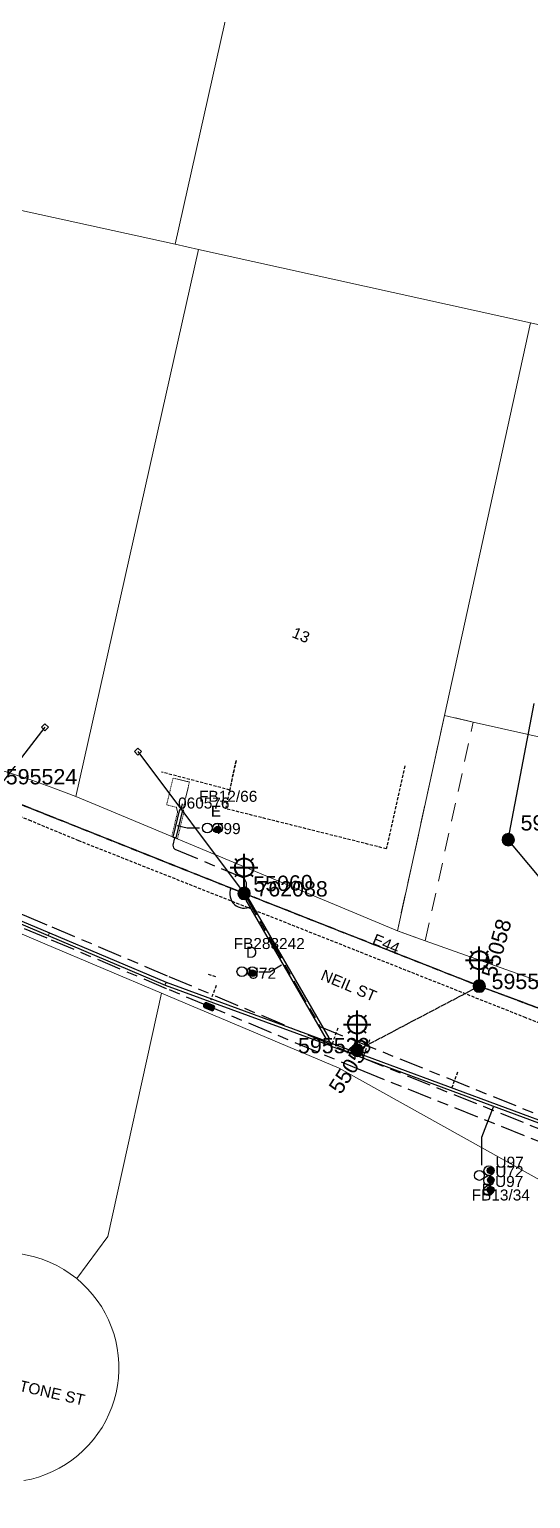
# Model space of a CAD drawing. Header units: metres. Extents: x 311347 to 316656, y 6252667 to 6255486.
# Drawn here: x 314299.7 to 314381.4, y 6254325.3 to 6254565.2 of the extents above; entities that cross this region are included whole.
import ezdxf
from ezdxf.enums import TextEntityAlignment as Align

# ---------------------------------------------------------------- set-up
doc = ezdxf.new("R2010")
doc.units = ezdxf.units.M
for name, pattern in [('Cable Exist OH', [1, 1, 0]), ('Cable Exist UG', [8.2, 4, -1.2, 1.8, -1.2]), ('Dash', [5, 3, -2]), ('DASHED', [0.75, 0.5, -0.25]), ('HIDDEN', [0.375, 0.25, -0.125]), ('HIDDEN2', [0.1875, 0.125, -0.0625])]:
    doc.linetypes.add(name, pattern=pattern)
doc.layers.get('0').update_dxf_attribs({"color": 6})
for name, color, linetype, lineweight in [('Cadastre Buildings_SP_EXT', 9, 'Continuous', 5), ('Cadastre Easements_SP_EXT', 9, 'Continuous', 5), ('Cadastre Land Parcels_SP_EXT', 9, 'Continuous', 5), ('Cadastre Other Property_SP_EXT', 9, 'HIDDEN', 5), ('Cadastre Roads_SP_EXT', 7, 'Continuous', 5)]:
    doc.layers.add(name, color=color, linetype=linetype, lineweight=lineweight)
for name, color, linetype in [('Duct_SP_EXT', 7, 'Continuous'), ('Equip_HV_EXT', 7, 'Continuous'), ('Equip_SP_SL_EXT', 7, 'Continuous'), ('Mains_HV_EXT', 7, 'Continuous'), ('Mains_LV_EXT', 7, 'Continuous'), ('Mains_SL_EXT', 7, 'Continuous'), ('Services_SP_EXT', 7, 'Continuous'), ('SupportsOH_SP_TR_HV_LV_SL_EXT', 7, 'Continuous'), ('Trench_SP_EXT', 7, 'Continuous')]:
    doc.layers.add(name, color=color, linetype=linetype)
doc.layers.add('UNKNOWN_FEATURES', color=1, linetype='DASHED', plot=False)
doc.styles.add('iecARIAL', font='arial.ttf', dxfattribs={"height": 2})
doc.styles.add('POLE_LABEL', font='arial.ttf')
doc.styles.get("Standard").update_dxf_attribs({"font": 'arial.ttf'})

# ---------------------------------------------------------------- blocks, each defined once
blk = doc.blocks.new('DUCT_EXT')
blk.add_circle((0, 0.8), 0.8)
at = {"flags": 1}
blk.add_attdef('Z', (0, 0), '', height=0.2, dxfattribs=at)
at = {"flags": 9}
for tag, p in [('DUCT_CODE', (0, 0)), ('XSECT_TYPE', (0, -0.2)), ('STATE', (0, -0.6)), ('FB_REFERENCE', (0, -0.4)), ('NOTES', (0, -0.8))]:
    blk.add_attdef(tag, text='', height=0.2, dxfattribs=at).set_placement(p, align=Align.MIDDLE_LEFT)
blk = doc.blocks.new('SL_LANTERN_EXT')
at = {"lineweight": 40}
for p, q in [((-1.46, 5.68), (-1.06, 5.28)), ((0, 1.97), (0, 6.47)), ((1.46, 5.68), (1.06, 5.28)), ((-2.25, 4.22), (2.25, 4.22)), ((-1.46, 2.76), (-1.06, 3.16)), ((0, 0), (0, 2.72)), ((1.46, 2.76), (1.06, 3.16))]:
    blk.add_line(p, q, dxfattribs=at)
blk.add_circle((0, 4.22), 1.5, dxfattribs=at)
at = {"style": 'iecARIAL', "flags": 8}
blk.add_attdef('ASSET_NUM', (1.5, 1.5), '', height=2.5, dxfattribs=at)
for tag, p, height, flags in [('OPERATING_VOLTAGE', (0.98, -1.65), 0.2, 9), ('ORIENTATION', (0.98, -1.85), 0.2, 9), ('OWNED_BY', (0.98, -2.05), 0.2, 9), ('STATE', (0.98, -2.25), 0.2, 9), ('CONSTRUCTED_VOLTAGE', (0.98, -0.65), 0.2, 9), ('CONTROL_TYPE', (0.98, -0.85), 0.2, 9), ('LANTERN_PURPOSE', (0.98, -1.05), 0.2, 9), ('LANTERN_TYPE', (0.98, -1.25), 0.2, 9), ('NO_PHASES', (0.98, -1.45), 0.2, 9), ('USAGE', (0.98, -2.45), 0.2, 9), ('LNUMBER', (2.18, -3.25), 2.5, 8), ('CEXIST', (0.98, -2.65), 0.2, 9), ('CNEW', (0.98, -2.85), 0.2, 9), ('CNUMBER', (0.98, -3.05), 0.2, 9), ('CREMOVE', (0.98, -3.25), 0.2, 9), ('CREPLACE', (0.98, -3.45), 0.2, 9), ('LKINGHEIGHT', (0.98, -3.65), 0.2, 9), ('LBRACKET', (0.98, -3.85), 0.2, 9), ('LBRACKETVOCAB', (0.98, -4.05), 0.2, 9), ('LCATEGORY', (0.98, -4.25), 0.2, 9), ('LCHARGE1', (0.98, -4.45), 0.2, 9), ('LCHARGE1PERCENT', (0.98, -4.65), 0.2, 9), ('LCHARGE2', (0.98, -4.85), 0.2, 9), ('LCHARGE2PERCENT', (0.98, -5.05), 0.2, 9), ('LCHARGE3', (0.98, -5.25), 0.2, 9), ('LCHARGE3PERCENT', (0.98, -5.45), 0.2, 9), ('LEXIST', (0.98, -5.65), 0.2, 9), ('LLAMP', (0.98, -5.85), 0.2, 9), ('LLAMPVOCAB', (0.98, -6.05), 0.2, 9), ('LMAST', (0.98, -6.25), 0.2, 9), ('LMASTVOCAB', (0.98, -6.45), 0.2, 9), ('LNEW', (0.98, -6.65), 0.2, 9), ('LANTNUMBER', (0.98, -6.85), 0.2, 9), ('LOUTREACH', (0.98, -7.25), 0.2, 9), ('STREETNAME', (0.98, -9.25), 0.2, 9), ('SUBURB', (0.98, -9.45), 0.2, 1), ('LOUTREACHVOCAB', (0.98, -7.45), 0.2, 9), ('LRATECODE', (0.98, -7.65), 0.2, 9), ('LREMOVE', (0.98, -7.85), 0.2, 9), ('LREPLACE', (0.98, -8.05), 0.2, 9), ('LTYPE', (0.98, -8.25), 0.2, 9), ('LTYPEVOCAB', (0.98, -8.45), 0.2, 9), ('LEGEND', (0.98, -8.65), 0.2, 9), ('LOCATION', (0.98, -8.85), 0.2, 9), ('NOTES', (0.98, -9.05), 0.2, 9)]:
    blk.add_attdef(tag, p, '', height=height, dxfattribs=dict(flags=flags))
blk = doc.blocks.new('CCP_EXT')
at = {"flags": 9}
blk.add_attdef('NOTES', text='', height=0.2, dxfattribs=at).set_placement((0, -2), align=Align.MIDDLE_LEFT)
blk.add_wipeout([(0, 0.57), (0.57, 0), (0, -0.57), (-0.57, 0)])
blk.add_lwpolyline([(-0.57, 0), (0, 0.57), (0.57, 0), (0, -0.57), (-0.57, 0)])
at = {"flags": 1}
blk.add_attdef('Z', (0, 0), '', height=0.2, dxfattribs=at)
at = {"flags": 9}
for tag, p in [('CCP_TYPE', (0, 0)), ('CONSTRUCTED_VOLTAGE', (0, -0.2)), ('OPERATING_VOLTAGE', (0, -0.6)), ('ORIENTATION', (0, -0.8)), ('OWNED_BY', (0, -1)), ('STATE', (0, -1.8)), ('NO_PHASES', (0, -0.4)), ('USAGE', (0, -1.2)), ('LEGEND', (0, -1.4)), ('LIFE_SUPPORT', (0, -1.6))]:
    blk.add_attdef(tag, text='', height=0.2, dxfattribs=at).set_placement(p, align=Align.MIDDLE_LEFT)
blk = doc.blocks.new('POLE_EXT')
blk.add_hatch(color=256).paths.add_polyline_path([(-1, 0, 1), (1, 0, 1)])
blk.add_lwpolyline([(-1, 0, 1), (1, 0, 1)], format="xyb", close=True)
for tag, height, flags, p in [('pNumber', 2.5, 8, (-17.84, 2.07)), ('OWNED_BY', 0.2, 9, (1.35, -0.4)), ('SPECIAL_USE', 0.2, 9, (1.35, -0.8)), ('STATE', 0.2, 9, (1.35, -1)), ('cLV', 0.2, 9, (1.35, -1.4)), ('hDepth', 0.2, 9, (1.35, -1.6)), ('hDia', 0.2, 9, (1.35, -1.8)), ('cHV', 0.2, 9, (1.35, -2)), ('PARENT', 0.2, 9, (1.35, -0.6)), ('USAGE', 0.2, 9, (1.35, -1.2)), ('LBRACKET', 0.2, 9, (1.35, -2.2)), ('LExisting', 0.2, 9, (1.35, -2.4)), ('cLinedev', 0.2, 9, (1.35, -3.4)), ('pExisting', 0.2, 9, (1.35, -3.8)), ('pFooting', 0.2, 9, (1.35, -4.4)), ('pNew', 0.2, 9, (1.35, -4.6)), ('LANTNUMBER', 0.2, 9, (1.35, -2.6)), ('LOther', 0.2, 9, (1.35, -2.8)), ('LRemove', 0.2, 9, (1.35, -3)), ('LEGEND', 0.2, 9, (1.35, -3.2)), ('LOCATION', 0.2, 9, (1.35, -3.6)), ('PFNUMBER', 0.2, 9, (1.35, -4)), ('NEWPFNUMBER', 0.2, 9, (1.35, -4.2)), ('pRelocate', 0.2, 9, (1.35, -5)), ('pRemove', 0.2, 9, (1.35, -5.2)), ('pReplace', 0.2, 9, (1.35, -5.4)), ('pStay', 0.2, 9, (1.35, -5.6)), ('pType', 0.2, 9, (1.35, -5.8)), ('cspan', 0.2, 9, (1.35, -6)), ('STREETNAME', 0.2, 9, (1.35, -6.2)), ('SUBURB', 0.2, 9, (1.35, -6.4)), ('OPERATED_BY', 0.2, 9, (1.36, -7.01)), ('NOTES', 0.2, 9, (1.35, -6.6)), ('MAINTAINED_BY', 0.2, 9, (1.36, -6.81))]:
    blk.add_attdef(tag, text='', height=height, dxfattribs=dict(flags=flags)).set_placement(p, align=Align.MIDDLE_LEFT)
at = {"style": 'POLE_LABEL'}
for tag, height, flags, p in [('ASSET_NUM', 2.5, 8, (2, 2)), ('STRUCTURE_PLANT_NUMBER', 0.2, 9, (1.35, 0.03)), ('STREET_CODE', 0.2, 9, (1.35, -0.2))]:
    blk.add_attdef(tag, text='', height=height, dxfattribs=dict(at, flags=flags)).set_placement(p, align=Align.MIDDLE_LEFT)
at = {"flags": 1}
blk.add_attdef('Z', (1.35, -7.33), '', height=0.2, dxfattribs=at)
blk = doc.blocks.new('HV_STJ_EXT')
h = blk.add_hatch(color=256)
edge = h.paths.add_edge_path()
edge.add_ellipse((-0.59, 0.13), major_axis=(0.226, 0.226), ratio=1, start_angle=45, end_angle=135)
edge.add_line((-0.91, 0.13), (-0.91, -0.13))
edge.add_ellipse((-0.59, -0.13), major_axis=(0.226, 0.226), ratio=1, start_angle=135, end_angle=225)
edge.add_line((-0.59, -0.45), (0.59, -0.45))
edge.add_ellipse((0.59, -0.13), major_axis=(-0.226, 0.226), ratio=1, start_angle=135, end_angle=225)
edge.add_line((0.91, -0.13), (0.91, 0.13))
edge.add_ellipse((0.59, 0.13), major_axis=(-0.226, 0.226), ratio=1, start_angle=225, end_angle=315)
edge.add_line((0.59, 0.45), (-0.59, 0.45))
blk.add_lwpolyline([(-0.91, 0.13), (-0.91, -0.13, 0.414214), (-0.59, -0.45), (0.59, -0.45, 0.414214), (0.91, -0.13), (0.91, 0.13, 0.414214), (0.59, 0.45), (-0.59, 0.45, 0.414214)], format="xyb", close=True)
for tag, flags, p in [('ORIENTATION', 9, (1.5, 0)), ('Z', 1, (1.5, -0.8)), ('USAGE', 9, (1.5, -0.2)), ('LEGEND', 9, (1.5, -0.4)), ('NOTES', 9, (1.5, -0.6))]:
    blk.add_attdef(tag, text='', height=0.2, dxfattribs=dict(flags=flags)).set_placement(p, align=Align.MIDDLE_LEFT)
blk = doc.blocks.new('CABLE_LARGE_EXT')
h = blk.add_hatch(color=256)
edge = h.paths.add_edge_path()
edge.add_arc((0, 0.55), 0.55, 0, 360)
blk.add_circle((0, 0.55), 0.55)
at = {"flags": 1}
blk.add_attdef('Z', (0, 0), '', height=0.2, dxfattribs=at)
at = {"flags": 9}
for tag, p in [('COND_CODE', (0, 0)), ('STATE', (0, -0.4)), ('XSECT_SIZE', (0, -0.6)), ('FB_REFERENCE', (0, -0.2)), ('NOTES', (0, -0.8))]:
    blk.add_attdef(tag, text='', height=0.2, dxfattribs=at).set_placement(p, align=Align.MIDDLE_LEFT)

msp = doc.modelspace()

# ---------------------------------------------------------------- linework, layer by layer
at = {"layer": 'Cadastre Buildings_SP_EXT', "linetype": 'Continuous'}
msp.add_lwpolyline([(314237.52, 6254378.9), (314300.5, 6254364.81), (314301.74, 6254364.42), (314302.95, 6254363.94), (314304.12, 6254363.39), (314305.26, 6254362.75), (314306.34, 6254362.03), (314307.39, 6254361.24), (314312.48, 6254368.13), (314321.23, 6254407.83), (314302.17, 6254415.9), (314297.71, 6254417.78), (314294.7, 6254418.93), (314291.66, 6254420.01), (314288.6, 6254421.02), (314285.52, 6254421.97), (314282.42, 6254422.84), (314279.3, 6254423.64), (314276.13, 6254424.37), (314249.04, 6254430.46), (314248.12, 6254426.34), (314246.69, 6254419.89), (314243.7, 6254406.53), (314237.52, 6254378.9)], close=True, dxfattribs=at)
at = {"layer": 'Cadastre Easements_SP_EXT', "linetype": 'Dash'}
msp.add_lwpolyline([(314367.39, 6254453.19), (314359.69, 6254418), (314364.25, 6254416.38), (314372.08, 6254452.11), (314367.39, 6254453.19)], close=True, dxfattribs=at)
at = {"layer": 'Cadastre Land Parcels_SP_EXT', "linetype": 'Continuous'}
for points in [[(314404.54, 6254868.21), (314314.17, 6254888.41), (314306.57, 6254854.77), (314284.18, 6254755.26), (314281.2, 6254742.04), (314264.22, 6254666.6), (314259.85, 6254647.17), (314256.12, 6254630.62), (314341.64, 6254611.54), (314323.42, 6254530.12), (314327.26, 6254529.27), (314381.41, 6254517.32), (314408.84, 6254511.06), (314450.72, 6254698.32), (314538.58, 6254678.72), (314552.78, 6254748.82), (314561.24, 6254790.6), (314565.06, 6254809.46), (314569.1, 6254829.41), (314567.54, 6254831.8), (314511.33, 6254844.36), (314419.66, 6254864.84), (314404.54, 6254868.21)], [(314323.42, 6254530.12), (314341.64, 6254611.54), (314256.12, 6254630.62), (314242.32, 6254569.74), (314237.6, 6254548.94), (314240.21, 6254548.49), (314297.4, 6254535.87), (314323.42, 6254530.12)], [(314323.42, 6254530.12), (314297.4, 6254535.87), (314290.45, 6254504.54), (314283.43, 6254472.77), (314278.16, 6254448.53), (314281.7, 6254447.73), (314285.42, 6254446.88), (314289.12, 6254445.95), (314292.79, 6254444.92), (314296.44, 6254443.82), (314300.07, 6254442.62), (314303.67, 6254441.34), (314307.23, 6254439.98), (314327.26, 6254529.27), (314323.42, 6254530.12)], [(314381.41, 6254517.32), (314327.26, 6254529.27), (314307.23, 6254439.98), (314311.04, 6254438.38), (314359.69, 6254418), (314367.39, 6254453.2), (314381.41, 6254517.32)], [(314367.39, 6254453.2), (314372.08, 6254452.11), (314421.44, 6254441.03), (314424.66, 6254443.85), (314473.97, 6254486.91), (314482.49, 6254494.49), (314479.61, 6254495.14), (314474.88, 6254496.27), (314473.58, 6254496.49), (314459.29, 6254499.71), (314428.36, 6254506.67), (314408.84, 6254511.06), (314381.41, 6254517.32), (314367.39, 6254453.2)], [(314372.08, 6254452.11), (314367.39, 6254453.2), (314359.69, 6254418), (314364.25, 6254416.38), (314411.99, 6254399.43), (314414.41, 6254410.34), (314416.34, 6254423.09), (314419.24, 6254432.65), (314422.12, 6254438.41), (314424.66, 6254443.85), (314421.44, 6254441.03), (314372.08, 6254452.11)]]:
    msp.add_lwpolyline(points, close=True, dxfattribs=at)
msp.add_lwpolyline([(314431.3, 6254350.38), (314350.18, 6254395.59), (314321.23, 6254407.83), (314312.48, 6254368.13), (314307.39, 6254361.24), (314308.3, 6254360.44), (314309.16, 6254359.58), (314309.97, 6254358.66), (314310.72, 6254357.69), (314311.4, 6254356.68), (314312.02, 6254355.62), (314312.56, 6254354.53), (314313.03, 6254353.4), (314313.43, 6254352.25), (314313.75, 6254351.07), (314314, 6254349.87), (314314.16, 6254348.66), (314314.25, 6254347.44), (314314.26, 6254346.22), (314314.19, 6254345), (314314.03, 6254343.78), (314313.8, 6254342.58), (314313.5, 6254341.4), (314313.11, 6254340.24), (314312.65, 6254339.11), (314312.12, 6254338.01), (314311.52, 6254336.95), (314310.85, 6254335.92), (314310.11, 6254334.95), (314309.31, 6254334.02), (314308.46, 6254333.15), (314307.55, 6254332.33), (314306.58, 6254331.58), (314305.57, 6254330.89), (314304.52, 6254330.27), (314303.43, 6254329.72), (314302.31, 6254329.24), (314301.15, 6254328.83), (314299.98, 6254328.5), (314298.78, 6254328.25)], dxfattribs=at)
at = {"layer": 'Cadastre Other Property_SP_EXT', "linetype": 'HIDDEN2'}
msp.add_lwpolyline([(314323.82, 6254433.02), (314324.86, 6254437.4), (314324.74, 6254437.95), (314325.77, 6254442.33), (314323.1, 6254442.96), (314322.06, 6254438.58), (314323.65, 6254438.2), (314323.83, 6254437.41), (314322.89, 6254433.42), (314323.82, 6254433.02)], close=True, dxfattribs=at)
at = {"layer": 'Cadastre Roads_SP_EXT', "linetype": 'Continuous'}
for points in [[(314411.99, 6254399.43), (314364.25, 6254416.38), (314359.69, 6254418), (314311.04, 6254438.38), (314307.23, 6254439.98), (314303.67, 6254441.34), (314300.07, 6254442.62), (314296.44, 6254443.82)], [(314297.71, 6254417.78), (314302.17, 6254415.9), (314321.23, 6254407.83), (314350.18, 6254395.59), (314431.3, 6254350.38)], [(314298.78, 6254328.25), (314299.98, 6254328.5), (314301.15, 6254328.83), (314302.31, 6254329.24), (314303.43, 6254329.72), (314304.52, 6254330.27), (314305.57, 6254330.89), (314306.58, 6254331.58), (314307.55, 6254332.33), (314308.46, 6254333.15), (314309.31, 6254334.02), (314310.11, 6254334.95), (314310.85, 6254335.92), (314311.52, 6254336.94), (314312.12, 6254338.01), (314312.65, 6254339.11), (314313.11, 6254340.24), (314313.5, 6254341.4), (314313.8, 6254342.58), (314314.03, 6254343.78), (314314.19, 6254345), (314314.26, 6254346.22), (314314.25, 6254347.44), (314314.16, 6254348.66), (314314, 6254349.87), (314313.75, 6254351.07), (314313.43, 6254352.25), (314313.03, 6254353.4), (314312.56, 6254354.53), (314312.01, 6254355.62), (314311.4, 6254356.68), (314310.72, 6254357.69), (314309.97, 6254358.66), (314309.16, 6254359.58), (314308.3, 6254360.44), (314307.39, 6254361.24), (314306.34, 6254362.03), (314305.26, 6254362.75), (314304.12, 6254363.39), (314302.95, 6254363.94), (314301.74, 6254364.42), (314300.5, 6254364.81), (314237.52, 6254378.9)]]:
    msp.add_lwpolyline(points, dxfattribs=at)
at = {"layer": 'Duct_SP_EXT'}
for p, q in [((314324.15, 6254437.82), (314323.09, 6254433.31)), ((314324.62, 6254437.71), (314323.56, 6254433.2)), ((314324.15, 6254437.82), (314324.39, 6254437.77)), ((314324.62, 6254437.71), (314324.39, 6254437.77)), ((314323.09, 6254433.31), (314323.32, 6254433.25)), ((314323.56, 6254433.2), (314323.32, 6254433.25)), ((314335.04, 6254423.02), (314335.25, 6254423.14)), ((314348.13, 6254400.31), (314335.04, 6254423.02)), ((314335.46, 6254423.26), (314335.25, 6254423.14)), ((314348.55, 6254400.55), (314335.46, 6254423.26)), ((314298.43, 6254419.58), (314302.93, 6254417.68)), ((314298.25, 6254419.14), (314302.74, 6254417.24)), ((314302.74, 6254417.24), (314302.84, 6254417.46)), ((314302.74, 6254417.24), (314321.8, 6254409.17)), ((314302.93, 6254417.68), (314302.84, 6254417.46)), ((314302.93, 6254417.68), (314321.98, 6254409.62)), ((314321.8, 6254409.17), (314321.89, 6254409.39)), ((314321.8, 6254409.17), (314348.91, 6254399.22)), ((314321.98, 6254409.62), (314321.89, 6254409.39)), ((314321.98, 6254409.62), (314349.08, 6254399.67)), ((314348.13, 6254400.31), (314348.34, 6254400.43)), ((314348.55, 6254400.55), (314348.34, 6254400.43)), ((314348.9, 6254399.19), (314348.98, 6254399.42)), ((314348.9, 6254399.19), (314413.36, 6254375.31)), ((314348.91, 6254399.22), (314349, 6254399.45)), ((314349.07, 6254399.64), (314348.98, 6254399.42)), ((314349.08, 6254399.67), (314349, 6254399.45)), ((314349.07, 6254399.64), (314413.53, 6254375.76))]:
    msp.add_line(p, q, dxfattribs=at)
for points in [[(314327.43, 6254434.78), (314325.4, 6254434.78), (314323.78, 6254435.17)], [(314337.09, 6254411.33), (314338.88, 6254411.33), (314340.81, 6254412.48)], [(314337.09, 6254411.33), (314338.88, 6254411.33), (314340.81, 6254412.48)], [(314373.45, 6254379.76), (314373.45, 6254384.34), (314375.35, 6254389.31)]]:
    msp.add_lwpolyline(points, dxfattribs=at)
at = {"layer": 'Mains_HV_EXT', "linetype": 'Cable Exist UG'}
for points in [[(314262.66, 6254430.47), (314276.8, 6254427.29), (314280.02, 6254426.55), (314283.2, 6254425.73), (314286.37, 6254424.84), (314289.52, 6254423.88), (314292.64, 6254422.84), (314295.74, 6254421.74), (314298.83, 6254420.56), (314303.35, 6254418.66), (314322.4, 6254410.59), (314353.67, 6254397.43), (314353.67, 6254397.43), (314417.75, 6254371.66)], [(314334.69, 6254424.14), (314347.05, 6254402.41), (314352.49, 6254400.2), (314417.88, 6254373.78), (314417.88, 6254373.78), (314432.97, 6254369.2), (314440.57, 6254364.24), (314440.57, 6254364.24), (314459.32, 6254348.75), (314459.32, 6254348.75), (314481.68, 6254330.49), (314490.74, 6254321.94), (314490.74, 6254321.94), (314521.77, 6254290.96), (314523.44, 6254286.54), (314525.66, 6254284.23)], [(314328.98, 6254405.65), (314322.05, 6254408.57), (314322.05, 6254408.57), (314302.57, 6254416.81), (314298.08, 6254418.7)], [(314552.05, 6254284.78), (314548.92, 6254287.87), (314547.49, 6254288.03), (314535.11, 6254269.36), (314535.11, 6254269.36), (314519.87, 6254284.56), (314518.69, 6254288.4), (314516.09, 6254291.08), (314516.09, 6254291.08), (314488.23, 6254318.81), (314479.78, 6254326.82), (314439, 6254360.22), (314431.86, 6254365.06), (314418.48, 6254369.34), (314354.26, 6254395.04), (314328.98, 6254405.65)]]:
    msp.add_lwpolyline(points, dxfattribs=at)
at = {"layer": 'Mains_HV_EXT', "linetype": 'Continuous'}
msp.add_lwpolyline([(314332.53, 6254425.03, 0.702935), (314335.83, 6254421.99)], format="xyb", dxfattribs=at)
at = {"layer": 'Mains_HV_EXT', "linetype": 'Cable Exist OH'}
msp.add_lwpolyline([(314429.71, 6254389.29), (314409.17, 6254395.51), (314373.06, 6254409.01), (314334.69, 6254424.14), (314334.67, 6254424.15)], dxfattribs=at)
at = {"layer": 'Mains_LV_EXT', "linetype": 'Cable Exist OH'}
for points in [[(314334.69, 6254424.14), (314293.81, 6254440.44)], [(314409.17, 6254395.51), (314373.06, 6254409.01), (314334.69, 6254424.14)]]:
    msp.add_lwpolyline(points, dxfattribs=at)
at = {"layer": 'Mains_SL_EXT', "linetype": 'Cable Exist OH'}
for points in [[(314293.81, 6254440.44), (314334.69, 6254424.14)], [(314334.69, 6254424.14), (314373.06, 6254409.01)], [(314353.14, 6254398.53), (314373.06, 6254409.01)], [(314373.06, 6254409.01), (314409.17, 6254395.51)]]:
    msp.add_lwpolyline(points, dxfattribs=at)
at = {"layer": 'Services_SP_EXT'}
msp.add_lwpolyline([(314408.96, 6254395.59), (314377.79, 6254432.91), (314382.01, 6254455.12)], dxfattribs=at)
at = {"layer": 'Trench_SP_EXT', "linetype": 'Cable Exist UG'}
for points in [[(314324.6, 6254438.76), (314324.39, 6254437.77)], [(314334.69, 6254424.14), (314335.19, 6254423.24)], [(314349, 6254399.45), (314348.65, 6254399.89), (314348.34, 6254400.44)]]:
    msp.add_lwpolyline(points, dxfattribs=at)
msp.add_lwpolyline([(314323.32, 6254433.23), (314323.05, 6254432), (314323.16, 6254431.6), (314323.16, 6254431.6), (314323.41, 6254431.36), (314334.2, 6254426.83), (314334.2, 6254426.83, -0.398961), (314335.03, 6254425.22), (314335.03, 6254425.22), (314334.69, 6254424.14)], format="xyb", dxfattribs=at)
at = {"layer": 'UNKNOWN_FEATURES'}
for points in [[(314360.93, 6254444.95), (314357.89, 6254431.42), (314331.73, 6254437.96), (314333.4, 6254445.84), (314332.35, 6254441.02), (314321.23, 6254443.95)], [(314330.09, 6254410.49), (314328.74, 6254410.95)], [(314330.13, 6254409.1), (314329.25, 6254406.69)], [(314349.99, 6254402.14), (314348.98, 6254399.42)], [(314355.15, 6254400.23), (314354.14, 6254397.51)], [(314369.5, 6254394.92), (314368.49, 6254392.19)]]:
    msp.add_lwpolyline(points, dxfattribs=at)

# ---------------------------------------------------------------- block references
at = {"layer": 'Duct_SP_EXT'}
for name, p in [('DUCT_EXT', (314328.69, 6254434.02)), ('DUCT_EXT', (314330.39, 6254434.02)), ('CABLE_LARGE_EXT', (314330.39, 6254434.02)), ('DUCT_EXT', (314334.33, 6254410.56)), ('DUCT_EXT', (314336.03, 6254410.56)), ('CABLE_LARGE_EXT', (314336.03, 6254410.56)), ('DUCT_EXT', (314373.08, 6254377.28)), ('DUCT_EXT', (314374.62, 6254378.06)), ('DUCT_EXT', (314374.56, 6254374.82)), ('DUCT_EXT', (314374.61, 6254376.45)), ('CABLE_LARGE_EXT', (314374.91, 6254375.16)), ('CABLE_LARGE_EXT', (314374.95, 6254376.79))]:
    msp.add_blockref(name, p, dxfattribs=at)
at = {"layer": 'Duct_SP_EXT', "rotation": 89.96507298493623}
msp.add_blockref('CABLE_LARGE_EXT', (314375.46, 6254378.89), dxfattribs=at)
at = {"layer": 'Equip_HV_EXT', "rotation": 157.1991660620314}
msp.add_blockref('HV_STJ_EXT', (314328.98, 6254405.65), dxfattribs=at)
at = {"layer": 'Equip_SP_SL_EXT'}
ref = msp.add_blockref('SL_LANTERN_EXT', (314334.69, 6254424.14), dxfattribs=at)
ref.add_attrib('ASSET_NUM', '55060', dxfattribs={"layer": '0', "height": 2.5, "rotation": 1.7173, "style": 'iecARIAL'}).set_placement((314336.19, 6254425.64), align=Align.MIDDLE_LEFT)
ref = msp.add_blockref('SL_LANTERN_EXT', (314373.06, 6254409.01), dxfattribs=at)
ref.add_attrib('ASSET_NUM', '55058', dxfattribs={"layer": '0', "height": 2.5, "rotation": 74.5052, "style": 'iecARIAL'}).set_placement((314374.56, 6254410.51), align=Align.MIDDLE_LEFT)
ref = msp.add_blockref('SL_LANTERN_EXT', (314353.14, 6254398.53), dxfattribs=at)
ref.add_attrib('ASSET_NUM', '55059', dxfattribs={"layer": '0', "height": 2.5, "rotation": 57.3236, "style": 'iecARIAL'}).set_placement((314354.64, 6254400.03), align=Align.MIDDLE_RIGHT)
at = {"layer": 'SupportsOH_SP_TR_HV_LV_SL_EXT'}
ref = msp.add_blockref('POLE_EXT', (314293.81, 6254440.44), dxfattribs=at)
ref.add_attrib('ASSET_NUM', '595524', dxfattribs={"layer": '0', "height": 2.5, "style": 'POLE_LABEL'}).set_placement((314295.81, 6254441.19), align=Align.BOTTOM_LEFT)
ref = msp.add_blockref('POLE_EXT', (314377.79, 6254432.91), dxfattribs=at)
ref.add_attrib('ASSET_NUM', '595511', dxfattribs={"layer": '0', "height": 2.5, "style": 'POLE_LABEL'}).set_placement((314379.79, 6254433.66), align=Align.BOTTOM_LEFT)
ref = msp.add_blockref('POLE_EXT', (314334.69, 6254424.14), dxfattribs=at)
ref.add_attrib('ASSET_NUM', '762088', dxfattribs={"layer": '0', "height": 2.5, "rotation": 359.9549, "style": 'POLE_LABEL'}).set_placement((314336.69, 6254424.89), align=Align.MIDDLE_LEFT)
ref = msp.add_blockref('POLE_EXT', (314373.06, 6254409.01), dxfattribs=at)
ref.add_attrib('ASSET_NUM', '595519', dxfattribs={"layer": '0', "height": 2.5, "style": 'POLE_LABEL'}).set_placement((314375.06, 6254409.76), align=Align.MIDDLE_LEFT)
ref = msp.add_blockref('POLE_EXT', (314353.14, 6254398.53), dxfattribs=at)
ref.add_attrib('ASSET_NUM', '595522', dxfattribs={"layer": '0', "height": 2.5, "rotation": 359.9924, "style": 'POLE_LABEL'}).set_placement((314355.14, 6254399.28), align=Align.MIDDLE_RIGHT)

# ---------------------------------------------------------------- texts
at = {"layer": 'Cadastre Land Parcels_SP_EXT'}
msp.add_text('13', height=1.8, rotation=337.3, dxfattribs=at).set_placement((314342.34, 6254466.03))
at = {"layer": 'Cadastre Other Property_SP_EXT'}
msp.add_text('060576', height=1.8, dxfattribs=at).set_placement((314323.92, 6254437.99))
at = {"layer": 'Cadastre Roads_SP_EXT'}
for s, rotation, p in [('NEIL ST', 337.1895, (314347.05, 6254410.11)), ('GLADSTONE ST', 347.1436, (314289.53, 6254344.82))]:
    msp.add_text(s, height=1.8, rotation=rotation, dxfattribs=at).set_placement(p)
at = {"layer": 'Duct_SP_EXT'}
for s, p in [('FB12/66', (314327.34, 6254439.09)), ('E', (314329.27, 6254436.66)), ('T99', (314329.79, 6254433.82)), ('FB283242', (314332.98, 6254415.05)), ('D', (314335, 6254413.62)), ('U72', (314335.3, 6254410.2)), ('U97', (314375.7, 6254379.35)), ('U72', (314375.67, 6254377.81)), ('E', (314373.44, 6254374.92)), ('U97', (314375.62, 6254376.2)), ('FB13/34', (314371.81, 6254373.99))]:
    msp.add_text(s, height=1.8, dxfattribs=at).set_placement(p)
at = {"layer": 'Mains_LV_EXT'}
msp.add_text('E44', height=1.8, rotation=337.3601, dxfattribs=at).set_placement((314355.46, 6254415.95))

# ---------------------------------------------------------------- next in the draw order: block references
at = {"layer": 'Services_SP_EXT'}
for p in [(314302.19, 6254451.26), (314317.36, 6254447.3)]:
    msp.add_blockref('CCP_EXT', p, dxfattribs=at)

# ---------------------------------------------------------------- next in the draw order: linework, layer by layer
at = {"layer": 'Mains_HV_EXT', "linetype": 'Cable Exist OH'}
msp.add_lwpolyline([(314334.67, 6254424.15), (314293.81, 6254440.44), (314270.36, 6254446.16)], dxfattribs=at)
at = {"layer": 'Services_SP_EXT'}
for points in [[(314302.19, 6254451.26), (314293.81, 6254440.44)], [(314317.36, 6254447.3), (314334.69, 6254424.14)]]:
    msp.add_lwpolyline(points, dxfattribs=at)
at = {"layer": 'UNKNOWN_FEATURES'}
msp.add_lwpolyline([(314403.22, 6254394.94), (314380.65, 6254403.83), (314307.71, 6254432.74), (314299.92, 6254435.96), (314289.92, 6254439.86), (314278.91, 6254442.97), (314267.9, 6254446.08), (314241.66, 6254451.42), (314234.66, 6254452.86), (314234.66, 6254452.86, -0.381876), (314220.2, 6254475.44)], format="xyb", dxfattribs=at)

doc.saveas('drawing.dxf')
